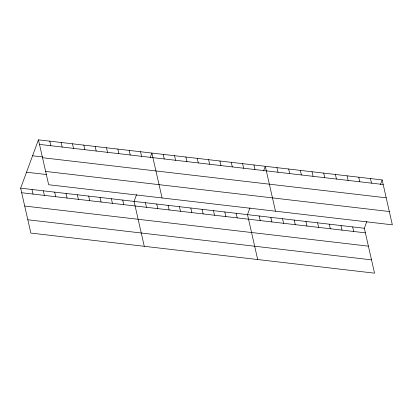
<?xml version="1.0" encoding="UTF-8"?>
<svg xmlns="http://www.w3.org/2000/svg" width="413" height="413" viewBox="0 0 413 413"><rect width="100%" height="100%" fill="white"/><g stroke="black" fill="none" stroke-linecap="round" stroke-linejoin="round"><path stroke-width="0.62" d="M366.863 221.43L364.343 228.27L374.55 273.174L30.851 233.071L20.65 188.163L38.45 139.826L382.149 179.929L392.35 224.837L48.657 184.73L38.45 139.826M136.589 194.564L134.07 201.399L144.271 246.303M150.193 157.616L151.87 153.058L162.072 197.966M250.004 207.796L247.49 214.631L257.691 259.54M263.613 170.853L265.291 166.294L275.492 211.198M380.471 184.487L382.149 179.929M39.493 144.405L383.187 184.508M32.575 155.778L42.658 156.955M42.513 157.714L386.212 197.817M45.631 171.426L389.325 211.528M26.525 172.211L46.69 174.565M20.65 188.163L364.343 228.27M21.688 192.742L365.386 232.844M24.713 206.051L368.411 246.153M27.831 219.762L371.524 259.865M370.461 178.566L371.504 183.145M358.778 177.203L359.816 181.782M347.09 175.84L348.133 180.419M352.661 226.902L353.698 231.481M335.408 174.477L336.445 179.056M340.973 225.539L342.016 230.118M323.72 173.114L324.757 177.688M329.29 224.176L330.328 228.756M312.032 171.751L313.075 176.325M317.602 222.814L318.645 227.393M300.349 170.383L301.387 174.962M305.919 221.451L306.957 226.03M288.661 169.02L289.704 173.599M294.232 220.088L295.274 224.667M276.978 167.657L278.016 172.236M282.544 218.725L283.586 223.304M270.861 217.362L271.899 221.936M253.949 164.973L254.991 169.547M259.173 215.999L260.216 220.573M242.607 163.646L243.649 168.225M231.265 162.324L232.307 166.904M236.148 213.309L237.186 217.888M219.922 161.003L220.965 165.577M224.806 211.988L225.844 216.562M208.58 159.676L209.623 164.255M213.464 210.661L214.502 215.24M197.238 158.355L198.281 162.934M202.122 209.339L203.16 213.919M185.896 157.033L186.939 161.607M190.78 208.018L191.818 212.592M174.554 155.706L175.597 160.285M179.438 206.691L180.476 211.27M163.212 154.385L164.255 158.964M168.096 205.369L169.134 209.949M156.754 204.048L157.792 208.622M140.528 151.736L141.571 156.315M145.412 202.721L146.45 207.3M129.186 150.415L130.229 154.994M117.844 149.088L118.887 153.667M122.728 200.073L123.766 204.652M106.502 147.766L107.545 152.345M111.386 198.751L112.424 203.33M95.16 146.445L96.203 151.024M100.044 197.429L101.082 202.009M83.818 145.118L84.861 149.697M88.702 196.103L89.74 200.682M72.476 143.796L73.519 148.375M77.36 194.781L78.398 199.36M61.134 142.475L62.177 147.049M66.018 193.46L67.056 198.034M49.792 141.148L50.835 145.727M54.676 192.133L55.714 196.712M43.334 190.811L44.372 195.39M31.992 189.49L33.03 194.064"/></g></svg>
